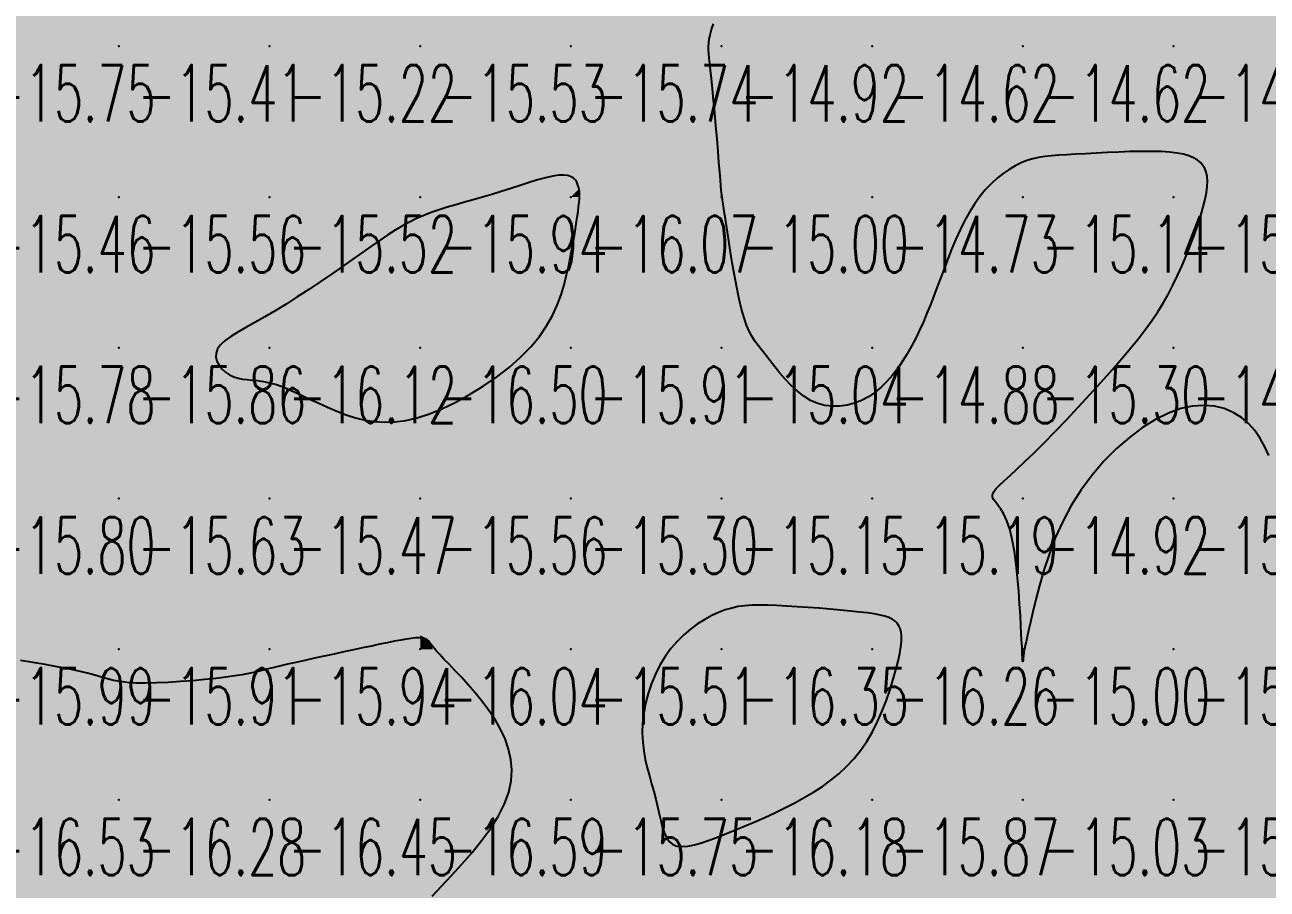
# Model space of a CAD drawing. Header units: millimetres. Extents: x 88261 to 90953, y 390274 to 392322.
# Drawn here: x 89854 to 89936.5, y 390381.3 to 390438.7 of the extents above; entities that cross this region are included whole.
import ezdxf
from ezdxf.enums import TextEntityAlignment as Align

# ---------------------------------------------------------------- set-up
doc = ezdxf.new("R2010")
doc.units = ezdxf.units.MM
doc.header["$LTSCALE"] = 25
for name, color, linetype in [('CN_03_00', 7, 'Continuous'), ('CN_04_00', 242, 'Continuous'), ('COTEAlt', 7, 'Continuous'), ('TN_COLORIAGE', 7, 'Continuous')]:
    doc.layers.add(name, color=color, linetype=linetype)
doc.styles.add('Simplex 1.0', font='Simplex.shx', dxfattribs={"width": 0.99, "height": 2.5})
doc.styles.get("Standard").update_dxf_attribs({"font": 'times.ttf'})

# ---------------------------------------------------------------- blocks, each defined once
blk = doc.blocks.new('COTE')
at = {"color": 0}
blk.add_point((0, 0), dxfattribs=at)
at = {"layer": 'COTEAlt'}
blk.add_attdef('ALT', text='', height=3.75, dxfattribs=at).set_placement((1.25, -1.25), align=Align.TOP_LEFT)

msp = doc.modelspace()

# ---------------------------------------------------------------- linework, layer by layer
at = {"layer": 'CN_03_00', "elevation": -16, "flags": 128}
for points in [[(89866.69, 390416.887), (89866.681, 390416.609), (89866.753, 390416.337), (89866.891, 390416.078), (89867.084, 390415.84), (89867.32, 390415.629), (89867.585, 390415.451), (89867.866, 390415.313), (89868.156, 390415.219), (89868.454, 390415.159), (89868.766, 390415.121), (89869.096, 390415.091), (89869.45, 390415.056), (89869.832, 390415.003), (89870.246, 390414.92), (89870.698, 390414.793), (89871.19, 390414.614), (89871.719, 390414.39), (89872.278, 390414.134), (89872.862, 390413.857), (89873.465, 390413.573), (89874.082, 390413.291), (89874.706, 390413.026), (89875.332, 390412.788), (89875.956, 390412.589), (89876.584, 390412.436), (89877.223, 390412.336), (89877.882, 390412.295), (89878.566, 390412.319), (89879.285, 390412.416), (89880.045, 390412.591), (89880.854, 390412.851), (89881.716, 390413.2), (89882.613, 390413.629), (89883.526, 390414.128), (89884.433, 390414.686), (89885.313, 390415.293), (89886.147, 390415.937), (89886.912, 390416.608), (89887.588, 390417.295), (89888.16, 390417.988), (89888.635, 390418.683), (89889.024, 390419.377), (89889.339, 390420.065), (89889.593, 390420.746), (89889.797, 390421.414), (89889.964, 390422.068), (89890.105, 390422.703), (89890.23, 390423.317), (89890.343, 390423.904), (89890.443, 390424.46), (89890.53, 390424.981), (89890.605, 390425.462), (89890.669, 390425.898), (89890.721, 390426.285), (89890.763, 390426.619), (89890.794, 390426.896), (89890.815, 390427.125), (89890.826, 390427.313), (89890.827, 390427.469), (89890.818, 390427.604), (89890.801, 390427.725), (89890.774, 390427.841), (89890.74, 390427.962), (89890.695, 390428.093), (89890.633, 390428.229), (89890.547, 390428.362), (89890.427, 390428.483), (89890.266, 390428.584), (89890.055, 390428.656), (89889.785, 390428.691), (89889.448, 390428.68), (89889.04, 390428.618), (89888.568, 390428.511), (89888.042, 390428.368), (89887.474, 390428.196), (89886.874, 390428.006), (89886.254, 390427.805), (89885.623, 390427.602), (89884.994, 390427.405), (89884.375, 390427.223), (89883.77, 390427.051), (89883.178, 390426.887), (89882.603, 390426.725), (89882.044, 390426.562), (89881.503, 390426.393), (89880.981, 390426.214), (89880.479, 390426.02), (89879.998, 390425.808), (89879.528, 390425.575), (89879.061, 390425.318), (89878.587, 390425.034), (89878.096, 390424.72), (89877.578, 390424.375), (89877.025, 390423.994), (89876.426, 390423.577), (89875.775, 390423.121), (89875.08, 390422.635), (89874.353, 390422.131), (89873.604, 390421.618), (89872.844, 390421.106), (89872.085, 390420.607), (89871.338, 390420.131), (89870.613, 390419.688), (89869.923, 390419.286), (89869.275, 390418.921), (89868.68, 390418.588), (89868.145, 390418.279), (89867.68, 390417.989), (89867.294, 390417.711), (89866.994, 390417.438), (89866.792, 390417.165), (89866.69, 390416.887)], [(89896.005, 390386.803), (89896.108, 390386.322), (89896.209, 390385.866), (89896.317, 390385.444), (89896.441, 390385.066), (89896.592, 390384.741), (89896.779, 390384.479), (89897.011, 390384.29), (89897.296, 390384.18), (89897.633, 390384.144), (89898.018, 390384.173), (89898.449, 390384.259), (89898.923, 390384.393), (89899.436, 390384.568), (89899.985, 390384.775), (89900.568, 390385.005), (89901.179, 390385.252), (89901.814, 390385.513), (89902.465, 390385.79), (89903.127, 390386.081), (89903.791, 390386.386), (89904.453, 390386.707), (89905.105, 390387.041), (89905.74, 390387.39), (89906.354, 390387.754), (89906.942, 390388.137), (89907.505, 390388.543), (89908.041, 390388.979), (89908.549, 390389.448), (89909.026, 390389.955), (89909.472, 390390.506), (89909.886, 390391.105), (89910.265, 390391.754), (89910.611, 390392.441), (89910.922, 390393.148), (89911.2, 390393.861), (89911.443, 390394.564), (89911.652, 390395.241), (89911.827, 390395.875), (89911.967, 390396.451), (89912.073, 390396.958), (89912.146, 390397.397), (89912.186, 390397.774), (89912.193, 390398.097), (89912.169, 390398.371), (89912.113, 390398.602), (89912.027, 390398.798), (89911.912, 390398.964), (89911.766, 390399.107), (89911.585, 390399.229), (89911.362, 390399.334), (89911.092, 390399.424), (89910.768, 390399.504), (89910.384, 390399.575), (89909.933, 390399.641), (89909.41, 390399.705), (89908.813, 390399.769), (89908.154, 390399.832), (89907.452, 390399.894), (89906.725, 390399.953), (89905.989, 390400.007), (89905.263, 390400.055), (89904.565, 390400.097), (89903.912, 390400.13), (89903.316, 390400.153), (89902.773, 390400.162), (89902.273, 390400.152), (89901.805, 390400.12), (89901.359, 390400.061), (89900.925, 390399.971), (89900.493, 390399.845), (89900.053, 390399.679), (89899.598, 390399.47), (89899.131, 390399.216), (89898.661, 390398.918), (89898.193, 390398.575), (89897.737, 390398.188), (89897.297, 390397.755), (89896.883, 390397.278), (89896.501, 390396.755), (89896.157, 390396.188), (89895.854, 390395.584), (89895.594, 390394.953), (89895.377, 390394.303), (89895.207, 390393.643), (89895.084, 390392.982), (89895.01, 390392.329), (89894.986, 390391.692), (89895.013, 390391.08), (89895.083, 390390.49), (89895.187, 390389.922), (89895.316, 390389.371), (89895.459, 390388.836), (89895.609, 390388.313), (89895.756, 390387.802), (89895.89, 390387.298), (89896.005, 390386.803)]]:
    msp.add_lwpolyline(points, close=True, dxfattribs=at)
msp.add_lwpolyline([(89881.031, 390380.854), (89881.649, 390381.509), (89882.315, 390382.219), (89883.001, 390382.97), (89883.684, 390383.754), (89884.336, 390384.557), (89884.932, 390385.369), (89885.445, 390386.178), (89885.851, 390386.974), (89886.129, 390387.747), (89886.283, 390388.496), (89886.324, 390389.223), (89886.264, 390389.929), (89886.113, 390390.614), (89885.88, 390391.281), (89885.578, 390391.93), (89885.217, 390392.563), (89884.808, 390393.18), (89884.365, 390393.775), (89883.903, 390394.344), (89883.437, 390394.88), (89882.98, 390395.379), (89882.549, 390395.833), (89882.157, 390396.237), (89881.819, 390396.586), (89881.547, 390396.876), (89881.334, 390397.112), (89881.171, 390397.301), (89881.049, 390397.45), (89880.959, 390397.567), (89880.891, 390397.658), (89880.837, 390397.73), (89880.786, 390397.791), (89880.73, 390397.846), (89880.662, 390397.895), (89880.576, 390397.936), (89880.465, 390397.968), (89880.325, 390397.987), (89880.147, 390397.992), (89879.926, 390397.982), (89879.656, 390397.954), (89879.332, 390397.908), (89878.956, 390397.843), (89878.531, 390397.763), (89878.062, 390397.669), (89877.552, 390397.562), (89877.005, 390397.446), (89876.424, 390397.321), (89875.813, 390397.189), (89875.176, 390397.053), (89874.524, 390396.914), (89873.869, 390396.774), (89873.22, 390396.634), (89872.589, 390396.497), (89871.987, 390396.364), (89871.426, 390396.236), (89870.915, 390396.117), (89870.463, 390396.006), (89870.052, 390395.903), (89869.664, 390395.807), (89869.278, 390395.716), (89868.874, 390395.63), (89868.431, 390395.546), (89867.931, 390395.464), (89867.352, 390395.383), (89866.682, 390395.301), (89865.938, 390395.222), (89865.147, 390395.148), (89864.333, 390395.084), (89863.522, 390395.033), (89862.739, 390394.999), (89862.009, 390394.984), (89861.358, 390394.993), (89860.803, 390395.028), (89860.324, 390395.087), (89859.896, 390395.167), (89859.493, 390395.265), (89859.086, 390395.378), (89858.65, 390395.504), (89858.158, 390395.639), (89857.584, 390395.781), (89856.909, 390395.927), (89856.155, 390396.074), (89855.352, 390396.219), (89854.529, 390396.36), (89853.717, 390396.493)], dxfattribs=at)
at = {"layer": 'CN_04_00', "elevation": -15, "flags": 128}
msp.add_lwpolyline([(89936.59, 390410.09), (89936.32, 390410.662), (89936.01, 390411.217), (89935.652, 390411.741), (89935.236, 390412.214), (89934.757, 390412.621), (89934.215, 390412.953), (89933.617, 390413.201), (89932.965, 390413.358), (89932.264, 390413.415), (89931.518, 390413.364), (89930.733, 390413.197), (89929.911, 390412.906), (89929.06, 390412.486), (89928.191, 390411.945), (89927.321, 390411.294), (89926.464, 390410.544), (89925.635, 390409.707), (89924.85, 390408.794), (89924.121, 390407.815), (89923.466, 390406.782), (89922.895, 390405.708), (89922.405, 390404.616), (89921.988, 390403.529), (89921.637, 390402.472), (89921.346, 390401.469), (89921.107, 390400.544), (89920.913, 390399.721), (89920.758, 390399.025), (89920.634, 390398.472), (89920.537, 390398.048), (89920.464, 390397.734), (89920.41, 390397.508), (89920.373, 390397.349), (89920.347, 390397.236), (89920.33, 390397.148), (89920.318, 390397.065), (89920.307, 390396.971), (89920.298, 390396.866), (89920.288, 390396.759), (89920.28, 390396.656), (89920.272, 390396.563), (89920.264, 390396.488), (89920.257, 390396.436), (89920.25, 390396.415), (89920.243, 390396.43), (89920.236, 390396.474), (89920.23, 390396.543), (89920.224, 390396.628), (89920.218, 390396.723), (89920.214, 390396.821), (89920.21, 390396.916), (89920.207, 390397), (89920.205, 390397.071), (89920.203, 390397.145), (89920.2, 390397.243), (89920.194, 390397.385), (89920.184, 390397.591), (89920.17, 390397.883), (89920.149, 390398.28), (89920.121, 390398.803), (89920.085, 390399.463), (89920.037, 390400.235), (89919.976, 390401.081), (89919.899, 390401.967), (89919.804, 390402.858), (89919.689, 390403.716), (89919.55, 390404.507), (89919.386, 390405.196), (89919.197, 390405.755), (89918.993, 390406.196), (89918.789, 390406.538), (89918.598, 390406.803), (89918.433, 390407.009), (89918.309, 390407.178), (89918.238, 390407.33), (89918.235, 390407.484), (89918.311, 390407.66), (89918.466, 390407.867), (89918.7, 390408.114), (89919.011, 390408.411), (89919.398, 390408.765), (89919.858, 390409.186), (89920.392, 390409.682), (89920.997, 390410.262), (89921.67, 390410.93), (89922.395, 390411.671), (89923.154, 390412.465), (89923.929, 390413.292), (89924.702, 390414.132), (89925.455, 390414.965), (89926.17, 390415.772), (89926.829, 390416.532), (89927.418, 390417.231), (89927.942, 390417.878), (89928.41, 390418.484), (89928.83, 390419.065), (89929.211, 390419.632), (89929.561, 390420.199), (89929.89, 390420.779), (89930.207, 390421.387), (89930.517, 390422.03), (89930.819, 390422.7), (89931.109, 390423.384), (89931.382, 390424.071), (89931.634, 390424.747), (89931.861, 390425.399), (89932.059, 390426.016), (89932.223, 390426.583), (89932.351, 390427.092), (89932.441, 390427.544), (89932.494, 390427.944), (89932.509, 390428.298), (89932.488, 390428.609), (89932.43, 390428.883), (89932.336, 390429.125), (89932.205, 390429.34), (89932.038, 390429.532), (89931.829, 390429.701), (89931.575, 390429.848), (89931.269, 390429.973), (89930.907, 390430.076), (89930.483, 390430.157), (89929.993, 390430.215), (89929.432, 390430.252), (89928.798, 390430.268), (89928.106, 390430.266), (89927.374, 390430.249), (89926.62, 390430.222), (89925.863, 390430.186), (89925.121, 390430.147), (89924.412, 390430.107), (89923.755, 390430.071), (89923.163, 390430.04), (89922.632, 390430.009), (89922.15, 390429.973), (89921.708, 390429.926), (89921.295, 390429.861), (89920.902, 390429.773), (89920.518, 390429.656), (89920.134, 390429.503), (89919.741, 390429.31), (89919.341, 390429.075), (89918.939, 390428.798), (89918.538, 390428.479), (89918.143, 390428.117), (89917.757, 390427.712), (89917.385, 390427.264), (89917.031, 390426.773), (89916.698, 390426.239), (89916.384, 390425.669), (89916.088, 390425.07), (89915.808, 390424.449), (89915.541, 390423.815), (89915.287, 390423.174), (89915.042, 390422.534), (89914.805, 390421.902), (89914.573, 390421.285), (89914.344, 390420.683), (89914.115, 390420.096), (89913.884, 390419.522), (89913.646, 390418.961), (89913.399, 390418.413), (89913.141, 390417.877), (89912.869, 390417.352), (89912.579, 390416.839), (89912.271, 390416.341), (89911.944, 390415.865), (89911.598, 390415.414), (89911.231, 390414.995), (89910.843, 390414.613), (89910.434, 390414.273), (89910.002, 390413.98), (89909.548, 390413.738), (89909.076, 390413.552), (89908.592, 390413.424), (89908.1, 390413.356), (89907.606, 390413.352), (89907.115, 390413.413), (89906.632, 390413.544), (89906.163, 390413.746), (89905.713, 390414.019), (89905.282, 390414.351), (89904.872, 390414.728), (89904.484, 390415.134), (89904.12, 390415.554), (89903.78, 390415.973), (89903.466, 390416.375), (89903.178, 390416.747), (89902.918, 390417.078), (89902.681, 390417.384), (89902.466, 390417.683), (89902.268, 390417.997), (89902.085, 390418.344), (89901.911, 390418.746), (89901.745, 390419.223), (89901.583, 390419.794), (89901.421, 390420.471), (89901.262, 390421.232), (89901.109, 390422.044), (89900.963, 390422.878), (89900.827, 390423.702), (89900.704, 390424.484), (89900.595, 390425.194), (89900.504, 390425.8), (89900.432, 390426.279), (89900.378, 390426.64), (89900.339, 390426.9), (89900.312, 390427.076), (89900.294, 390427.186), (89900.284, 390427.245), (89900.279, 390427.271), (89900.276, 390427.282), (89900.273, 390427.294), (89900.269, 390427.324), (89900.261, 390427.391), (89900.249, 390427.511), (89900.231, 390427.702), (89900.207, 390427.982), (89900.174, 390428.368), (89900.131, 390428.877), (89900.078, 390429.519), (89900.016, 390430.268), (89899.947, 390431.09), (89899.875, 390431.951), (89899.8, 390432.817), (89899.725, 390433.653), (89899.652, 390434.427), (89899.585, 390435.103), (89899.524, 390435.658), (89899.471, 390436.104), (89899.429, 390436.462), (89899.4, 390436.755), (89899.384, 390437.005), (89899.383, 390437.234), (89899.4, 390437.463), (89899.436, 390437.715), (89899.495, 390438.008), (89899.586, 390438.346), (89899.723, 390438.727)], dxfattribs=at)
at = {"layer": 'TN_COLORIAGE', "color": 241}
for points in [[(89850.249, 390437.239, -15.683), (89860.249, 390437.239, -15.683), (89860.249, 390447.239, -15.683)], [(89850.249, 390443.598, -15.683), (89853.394, 390447.239, -15.683), (89850.249, 390437.239, -15.683), (89860.249, 390447.239, -15.683)], [(89860.249, 390447.239, -15.971), (89860.249, 390437.239, -15.971), (89870.249, 390447.239, -15.971)], [(89860.249, 390437.239, -15.971), (89870.249, 390437.239, -15.971), (89870.249, 390447.239, -15.971)], [(89870.249, 390447.239, -15.731), (89870.249, 390437.239, -15.731), (89880.249, 390447.239, -15.731)], [(89870.249, 390437.239, -15.731), (89880.249, 390437.239, -15.731), (89880.249, 390447.239, -15.731)], [(89880.249, 390437.239, -15.651), (89890.249, 390437.239, -15.651), (89890.249, 390447.239, -15.651)], [(89880.249, 390447.239, -15.651), (89880.249, 390437.239, -15.651), (89890.249, 390447.239, -15.651)], [(89890.249, 390447.239, -15.151), (89890.249, 390437.239, -15.151), (89900.249, 390447.239, -15.151)], [(89890.249, 390437.239, -15), (89899.214, 390437.239, -15), (89900.249, 390447.239, -15), (89900.249, 390440.832, -15)], [(89850.249, 390437.239, -15.413), (89850.249, 390427.239, -15.413), (89860.249, 390437.239, -15.413)], [(89850.249, 390427.239, -15.413), (89860.249, 390427.239, -15.413), (89860.249, 390437.239, -15.413)], [(89860.249, 390427.239, -15.222), (89870.249, 390427.239, -15.222), (89870.249, 390437.239, -15.222)], [(89860.249, 390437.239, -15.222), (89860.249, 390427.239, -15.222), (89870.249, 390437.239, -15.222)], [(89870.249, 390437.239, -15.53), (89870.249, 390427.239, -15.53), (89880.249, 390437.239, -15.53)], [(89870.249, 390427.239, -15.53), (89880.249, 390427.239, -15.53), (89880.249, 390437.239, -15.53)], [(89880.249, 390437.239, -15.736), (89880.249, 390427.239, -15.736), (89890.249, 390437.239, -15.736)], [(89884.867, 390427.239, -15.736), (89890.249, 390429.256, -15.736), (89880.249, 390427.239, -15.736), (89890.249, 390437.239, -15.736)], [(89890.249, 390429.256, -15), (89890.828, 390427.819, -15), (89890.249, 390437.239, -15), (89899.511, 390436.502, -15)], [(89899.511, 390436.502, -15.736), (89899.214, 390437.239, -15.736), (89890.249, 390437.239, -15.736)], [(89890.875, 390427.239, -15), (89890.828, 390427.819, -15), (89900.249, 390427.239, -15), (89899.511, 390436.502, -15)], [(89899.511, 390436.502, -15.001), (89900.249, 390427.373, -15.001), (89900.249, 390427.239, -15.001)], [(89930.249, 390427.239, -15), (89930.249, 390430.484, -15), (89920.249, 390427.239, -15), (89923.008, 390429.999, -15)], [(89932.589, 390429.58, -15.179), (89930.249, 390430.484, -15.179), (89930.249, 390427.239, -15.179)], [(89920.249, 390429.945, -15.142), (89916.799, 390427.239, -15.142), (89920.249, 390427.239, -15.142)], [(89920.249, 390429.945, -15.142), (89923.008, 390429.999, -15.142), (89920.249, 390427.239, -15.142)], [(89932.589, 390429.58, -15.179), (89932.626, 390427.239, -15.179), (89930.249, 390427.239, -15.179)], [(89850.249, 390417.239, -15.562), (89860.249, 390417.239, -15.562), (89860.249, 390427.239, -15.562)], [(89850.249, 390427.239, -15.562), (89850.249, 390417.239, -15.562), (89860.249, 390427.239, -15.562)], [(89860.249, 390427.239, -15.515), (89860.249, 390417.239, -15.515), (89870.249, 390427.239, -15.515)], [(89865.67, 390417.239, -15.515), (89870.249, 390419.221, -15.515), (89860.249, 390417.239, -15.515), (89870.249, 390427.239, -15.515)], [(89877.014, 390424.005, -15.515), (89870.249, 390419.221, -15.515), (89880.249, 390427.239, -15.515), (89870.249, 390427.239, -15.515)], [(89877.014, 390424.005, -15.943), (89880.249, 390426.219, -15.943), (89880.249, 390427.239, -15.943)], [(89884.867, 390427.239, -15.943), (89880.249, 390426.219, -15.943), (89880.249, 390427.239, -15.943)], [(89890.249, 390422.935, -15.001), (89890.875, 390427.239, -15.001), (89890.249, 390417.239, -15.001), (89900.249, 390427.239, -15.001)], [(89890.249, 390417.239, -15.001), (89900.249, 390417.239, -15.001), (89900.249, 390427.239, -15.001)], [(89900.279, 390427.27, -15.001), (89900.249, 390427.373, -15.001), (89900.249, 390427.239, -15.001)], [(89900.279, 390427.27, -15.001), (89900.291, 390427.239, -15.001), (89900.249, 390427.239, -15.001)], [(89900.249, 390417.239, -15), (89901.581, 390418.571, -15), (89900.249, 390427.239, -15), (89900.291, 390427.239, -15)], [(89920.249, 390417.239, -15), (89913.055, 390417.239, -15), (89920.249, 390427.239, -15), (89914.743, 390421.734, -15)], [(89916.799, 390427.239, -15.142), (89914.743, 390421.734, -15.142), (89920.249, 390427.239, -15.142)], [(89920.249, 390417.239, -15), (89927.619, 390417.239, -15), (89930.249, 390427.239, -15), (89930.249, 390420.96, -15)], [(89920.249, 390427.239, -15.179), (89920.249, 390417.239, -15.179), (89930.249, 390427.239, -15.179)], [(89932.626, 390427.239, -15.179), (89930.249, 390420.96, -15.179), (89930.249, 390427.239, -15.179)], [(89890.249, 390422.935, -15.912), (89888.758, 390417.239, -15.912), (89890.249, 390417.239, -15.912)], [(89901.581, 390418.571, -15.041), (89902.881, 390417.239, -15.041), (89900.249, 390417.239, -15.041)], [(89850.249, 390407.239, -15.858), (89860.249, 390407.239, -15.858), (89860.249, 390417.239, -15.858)], [(89850.249, 390417.239, -15.858), (89850.249, 390407.239, -15.858), (89860.249, 390417.239, -15.858)], [(89865.67, 390417.239, -15.627), (89867.82, 390414.811, -15.627), (89860.249, 390417.239, -15.627), (89860.249, 390407.239, -15.627)], [(89880.249, 390407.239, -15.912), (89890.249, 390407.239, -15.912), (89890.249, 390417.239, -15.912)], [(89888.758, 390417.239, -15.564), (89880.249, 390411.876, -15.564), (89890.249, 390417.239, -15.564), (89880.249, 390407.239, -15.564)], [(89890.249, 390407.239, -15.041), (89900.249, 390407.239, -15.041), (89900.249, 390417.239, -15.041)], [(89890.249, 390417.239, -15.041), (89890.249, 390407.239, -15.041), (89900.249, 390417.239, -15.041)], [(89900.249, 390407.239, -15), (89905.963, 390412.953, -15), (89900.249, 390417.239, -15), (89902.881, 390417.239, -15)], [(89920.249, 390417.239, -15), (89913.055, 390417.239, -15), (89910.249, 390407.239, -15), (89910.249, 390413.421, -15)], [(89920.249, 390417.239, -15), (89920.249, 390409.273, -15), (89910.249, 390407.239, -15), (89917.37, 390407.239, -15)], [(89927.619, 390417.239, -15.297), (89920.249, 390409.273, -15.297), (89920.249, 390417.239, -15.297)], [(89867.82, 390414.811, -15.47), (89870.249, 390415.396, -15.47), (89860.249, 390407.239, -15.47), (89870.249, 390407.239, -15.47)], [(89870.249, 390415.396, -15.47), (89875.373, 390412.364, -15.47), (89870.249, 390407.239, -15.47)], [(89930.249, 390414.316, -15.256), (89922.53, 390407.239, -15.256), (89930.249, 390407.239, -15.256)], [(89935.941, 390412.932, -15.256), (89930.249, 390414.316, -15.256), (89930.249, 390407.239, -15.256)], [(89910.249, 390407.239, -15), (89910.249, 390413.421, -15), (89900.249, 390407.239, -15), (89905.963, 390412.953, -15)], [(89935.941, 390412.932, -15.256), (89937.406, 390407.239, -15.256), (89930.249, 390407.239, -15.256)], [(89880.249, 390411.876, -15.47), (89875.373, 390412.364, -15.47), (89880.249, 390407.239, -15.47), (89870.249, 390407.239, -15.47)], [(89850.249, 390407.239, -15.627), (89850.249, 390397.239, -15.627), (89860.249, 390407.239, -15.627)], [(89850.249, 390397.239, -15.627), (89860.249, 390397.239, -15.627), (89860.249, 390407.239, -15.627)], [(89860.249, 390397.239, -15.47), (89870.249, 390397.239, -15.47), (89870.249, 390407.239, -15.47)], [(89860.249, 390407.239, -15.47), (89860.249, 390397.239, -15.47), (89870.249, 390407.239, -15.47)], [(89876.094, 390397.239, -15.564), (89880.249, 390398.163, -15.564), (89870.249, 390397.239, -15.564), (89880.249, 390407.239, -15.564)], [(89870.249, 390407.239, -15.564), (89870.249, 390397.239, -15.564), (89880.249, 390407.239, -15.564)], [(89880.249, 390398.163, -15.301), (89880.845, 390397.836, -15.301), (89880.249, 390407.239, -15.301), (89890.249, 390407.239, -15.301)], [(89881.084, 390397.239, -15.301), (89880.845, 390397.836, -15.301), (89890.249, 390397.239, -15.301), (89890.249, 390407.239, -15.301)], [(89896.082, 390397.239, -15.154), (89900.249, 390400.151, -15.154), (89890.249, 390397.239, -15.154), (89900.249, 390407.239, -15.154)], [(89890.249, 390407.239, -15.154), (89890.249, 390397.239, -15.154), (89900.249, 390407.239, -15.154)], [(89903.243, 390400.234, -15.154), (89900.249, 390400.151, -15.154), (89910.249, 390407.239, -15.154), (89900.249, 390407.239, -15.154)], [(89910.249, 390399.695, -15.187), (89903.243, 390400.234, -15.187), (89910.249, 390407.239, -15.187)], [(89910.249, 390399.695, -15), (89912.222, 390399.213, -15), (89910.249, 390407.239, -15), (89919.683, 390406.674, -15)], [(89919.683, 390406.674, -15.187), (89917.37, 390407.239, -15.187), (89910.249, 390407.239, -15.187)], [(89930.249, 390397.239, -15), (89920.308, 390397.239, -15), (89930.249, 390407.239, -15), (89920.427, 390397.418, -15)], [(89922.53, 390407.239, -15.256), (89920.427, 390397.418, -15.256), (89930.249, 390407.239, -15.256)], [(89930.249, 390397.239, -15), (89939.092, 390406.082, -15), (89930.249, 390407.239, -15), (89937.406, 390407.239, -15)], [(89912.333, 390397.239, -15), (89920.212, 390397.239, -15), (89912.222, 390399.213, -15), (89919.683, 390406.674, -15)], [(89939.092, 390406.082, -15.778), (89939.611, 390397.239, -15.778), (89930.249, 390397.239, -15.778)], [(89850.249, 390397.016, -15.907), (89858.751, 390395.742, -15.907), (89850.249, 390397.239, -15.907), (89860.249, 390397.239, -15.907)], [(89860.249, 390394.706, -15.907), (89858.751, 390395.742, -15.907), (89860.249, 390397.239, -15.907)], [(89868.403, 390395.394, -15.907), (89860.249, 390394.706, -15.907), (89870.249, 390397.239, -15.907), (89860.249, 390397.239, -15.907)], [(89868.403, 390395.394, -15.938), (89870.249, 390396.017, -15.938), (89870.249, 390397.239, -15.938)], [(89876.094, 390397.239, -15.938), (89870.249, 390396.017, -15.938), (89870.249, 390397.239, -15.938)], [(89881.084, 390397.239, -15.514), (89885.734, 390392.725, -15.514), (89890.249, 390397.239, -15.514)], [(89887.281, 390387.239, -15.514), (89885.734, 390392.725, -15.514), (89890.249, 390387.239, -15.514), (89890.249, 390397.239, -15.514)], [(89894.428, 390391.419, -15.514), (89896.082, 390397.239, -15.514), (89890.249, 390387.239, -15.514), (89890.249, 390397.239, -15.514)], [(89910.249, 390390.538, -15), (89912.333, 390397.239, -15), (89910.249, 390387.239, -15), (89920.212, 390397.239, -15)], [(89920.212, 390397.239, -15.87), (89920.196, 390397.186, -15.87), (89910.249, 390387.239, -15.87)], [(89930.249, 390397.239, -15), (89920.308, 390397.239, -15), (89920.249, 390387.239, -15), (89920.249, 390396.017, -15)], [(89920.249, 390387.239, -15.778), (89930.249, 390387.239, -15.778), (89930.249, 390397.239, -15.778)], [(89930.249, 390397.239, -15), (89939.611, 390397.239, -15), (89930.249, 390387.239, -15), (89937.602, 390394.593, -15)], [(89910.249, 390387.239, -15), (89920.196, 390397.186, -15), (89920.249, 390387.239, -15), (89920.249, 390396.017, -15)], [(89930.249, 390387.239, -15), (89937.602, 390394.593, -15), (89940.249, 390387.239, -15), (89940.249, 390389.28, -15)], [(89896.121, 390387.239, -15.751), (89894.428, 390391.419, -15.751), (89890.249, 390387.239, -15.751)], [(89905.986, 390387.239, -15.87), (89910.249, 390390.538, -15.87), (89910.249, 390387.239, -15.87)], [(89880.249, 390377.239, -15.751), (89890.249, 390377.239, -15.751), (89890.249, 390387.239, -15.751)], [(89880.249, 390380.161, -15.751), (89887.281, 390387.239, -15.751), (89880.249, 390377.239, -15.751), (89890.249, 390387.239, -15.751)], [(89896.121, 390387.239, -15.717), (89896.424, 390383.414, -15.717), (89890.249, 390387.239, -15.717), (89890.249, 390377.239, -15.717)], [(89905.986, 390387.239, -15.444), (89900.249, 390384.844, -15.444), (89910.249, 390387.239, -15.444), (89900.249, 390377.239, -15.444)], [(89900.249, 390377.239, -15.87), (89910.249, 390377.239, -15.87), (89910.249, 390387.239, -15.87)], [(89910.249, 390377.239, -15.033), (89920.249, 390377.239, -15.033), (89920.249, 390387.239, -15.033)], [(89910.249, 390387.239, -15.033), (89910.249, 390377.239, -15.033), (89920.249, 390387.239, -15.033)], [(89920.249, 390387.239, -15.147), (89920.249, 390377.239, -15.147), (89930.249, 390387.239, -15.147)], [(89920.249, 390377.239, -15.147), (89930.249, 390377.239, -15.147), (89930.249, 390387.239, -15.147)], [(89930.249, 390387.239, -15.014), (89930.249, 390377.239, -15.014), (89940.249, 390387.239, -15.014)], [(89930.249, 390377.239, -15.014), (89940.249, 390377.239, -15.014), (89940.249, 390387.239, -15.014)], [(89896.424, 390383.414, -15.444), (89900.249, 390384.844, -15.444), (89890.249, 390377.239, -15.444), (89900.249, 390377.239, -15.444)]]:
    msp.add_solid(points, dxfattribs=at)
at = {"layer": 'TN_COLORIAGE', "color": 231}
for points in [[(89908.863, 390447.239, -14.915), (89900.249, 390440.832, -14.915), (89910.249, 390447.239, -14.915), (89900.249, 390437.239, -14.915)], [(89900.249, 390437.239, -14.976), (89910.249, 390437.239, -14.976), (89910.249, 390447.239, -14.976)], [(89910.249, 390447.239, -14.556), (89910.249, 390437.239, -14.556), (89920.249, 390447.239, -14.556)], [(89910.249, 390437.239, -14.556), (89920.249, 390437.239, -14.556), (89920.249, 390447.239, -14.556)], [(89920.249, 390447.239, -14.334), (89920.249, 390437.239, -14.334), (89930.249, 390447.239, -14.334)], [(89920.249, 390437.239, -14.334), (89930.249, 390437.239, -14.334), (89930.249, 390447.239, -14.334)], [(89930.249, 390447.239, -14.367), (89930.249, 390437.239, -14.367), (89940.249, 390447.239, -14.367)], [(89930.249, 390437.239, -14.367), (89940.249, 390437.239, -14.367), (89940.249, 390447.239, -14.367)], [(89900.249, 390440.832, -14.915), (89899.214, 390437.239, -14.915), (89900.249, 390437.239, -14.915)], [(89899.214, 390437.239, -14.915), (89899.511, 390436.502, -14.915), (89900.249, 390437.239, -14.915)], [(89900.249, 390427.373, -14.915), (89899.511, 390436.502, -14.915), (89900.249, 390437.239, -14.915)], [(89900.249, 390427.373, -14.624), (89900.279, 390427.27, -14.624), (89900.249, 390437.239, -14.624), (89910.249, 390437.239, -14.624)], [(89900.291, 390427.239, -14.624), (89900.279, 390427.27, -14.624), (89910.249, 390427.239, -14.624), (89910.249, 390437.239, -14.624)], [(89916.799, 390427.239, -14.618), (89920.249, 390429.945, -14.618), (89910.249, 390427.239, -14.618), (89920.249, 390437.239, -14.618)], [(89910.249, 390437.239, -14.618), (89910.249, 390427.239, -14.618), (89920.249, 390437.239, -14.618)], [(89923.008, 390429.999, -14.618), (89920.249, 390429.945, -14.618), (89930.249, 390437.239, -14.618), (89920.249, 390437.239, -14.618)], [(89923.008, 390429.999, -14.628), (89930.249, 390430.484, -14.628), (89930.249, 390437.239, -14.628)], [(89930.249, 390430.484, -14.415), (89932.589, 390429.58, -14.415), (89930.249, 390437.239, -14.415), (89940.249, 390437.239, -14.415)], [(89932.626, 390427.239, -14.415), (89932.589, 390429.58, -14.415), (89940.249, 390427.239, -14.415), (89940.249, 390437.239, -14.415)], [(89900.291, 390427.239, -14.731), (89901.581, 390418.571, -14.731), (89910.249, 390427.239, -14.731)], [(89902.881, 390417.239, -14.731), (89901.581, 390418.571, -14.731), (89910.249, 390417.239, -14.731), (89910.249, 390427.239, -14.731)], [(89914.743, 390421.734, -14.731), (89916.799, 390427.239, -14.731), (89910.249, 390417.239, -14.731), (89910.249, 390427.239, -14.731)], [(89930.249, 390420.96, -14.427), (89932.626, 390427.239, -14.427), (89930.249, 390417.239, -14.427), (89940.249, 390427.239, -14.427)], [(89930.249, 390417.239, -14.427), (89940.249, 390417.239, -14.427), (89940.249, 390427.239, -14.427)], [(89914.743, 390421.734, -14.884), (89913.055, 390417.239, -14.884), (89910.249, 390417.239, -14.884)], [(89930.249, 390420.96, -14.894), (89927.619, 390417.239, -14.894), (89930.249, 390417.239, -14.894)], [(89902.881, 390417.239, -14.884), (89905.963, 390412.953, -14.884), (89910.249, 390417.239, -14.884)], [(89905.963, 390412.953, -14.884), (89910.249, 390413.421, -14.884), (89910.249, 390417.239, -14.884)], [(89910.249, 390413.421, -14.884), (89913.055, 390417.239, -14.884), (89910.249, 390417.239, -14.884)], [(89922.53, 390407.239, -14.894), (89930.249, 390414.316, -14.894), (89920.249, 390407.239, -14.894), (89930.249, 390417.239, -14.894)], [(89920.249, 390409.273, -14.894), (89927.619, 390417.239, -14.894), (89920.249, 390407.239, -14.894), (89930.249, 390417.239, -14.894)], [(89930.249, 390414.316, -14.806), (89935.941, 390412.932, -14.806), (89930.249, 390417.239, -14.806), (89940.249, 390417.239, -14.806)], [(89937.406, 390407.239, -14.806), (89935.941, 390412.932, -14.806), (89940.249, 390407.239, -14.806), (89940.249, 390417.239, -14.806)], [(89917.37, 390407.239, -14.924), (89920.249, 390409.273, -14.924), (89920.249, 390407.239, -14.924)], [(89917.37, 390407.239, -14.924), (89919.683, 390406.674, -14.924), (89920.249, 390407.239, -14.924)], [(89920.212, 390397.239, -14.924), (89919.683, 390406.674, -14.924), (89920.249, 390397.239, -14.924), (89920.249, 390407.239, -14.924)], [(89920.427, 390397.418, -14.924), (89922.53, 390407.239, -14.924), (89920.249, 390397.239, -14.924), (89920.249, 390407.239, -14.924)], [(89920.196, 390397.186, -14.995), (89920.212, 390397.239, -14.995), (89920.249, 390397.239, -14.995)], [(89920.249, 390396.017, -14.995), (89920.196, 390397.186, -14.995), (89920.249, 390397.239, -14.995)], [(89920.427, 390397.418, -14.995), (89920.308, 390397.239, -14.995), (89920.249, 390397.239, -14.995)], [(89920.249, 390396.017, -14.995), (89920.308, 390397.239, -14.995), (89920.249, 390397.239, -14.995)]]:
    msp.add_solid(points, dxfattribs=at)
at = {"layer": 'TN_COLORIAGE', "color": 183}
for points in [[(89890.249, 390429.256, -16.067), (89884.867, 390427.239, -16.067), (89890.249, 390427.239, -16.067)], [(89890.828, 390427.819, -16.067), (89890.249, 390429.256, -16.067), (89890.249, 390427.239, -16.067)], [(89890.828, 390427.819, -16.067), (89890.875, 390427.239, -16.067), (89890.249, 390427.239, -16.067)], [(89880.249, 390417.239, -16), (89880.249, 390426.219, -16), (89890.249, 390427.239, -16), (89884.867, 390427.239, -16)], [(89880.249, 390417.239, -16), (89888.758, 390417.239, -16), (89890.249, 390427.239, -16), (89890.249, 390422.935, -16)], [(89890.875, 390427.239, -16.067), (89890.249, 390422.935, -16.067), (89890.249, 390427.239, -16.067)], [(89880.249, 390417.239, -16), (89880.249, 390426.219, -16), (89870.249, 390417.239, -16), (89877.014, 390424.005, -16)], [(89870.249, 390419.221, -16.12), (89877.014, 390424.005, -16.12), (89870.249, 390417.239, -16.12)], [(89870.249, 390419.221, -16.12), (89865.67, 390417.239, -16.12), (89870.249, 390417.239, -16.12)], [(89867.82, 390414.811, -16.12), (89865.67, 390417.239, -16.12), (89870.249, 390417.239, -16.12)], [(89870.249, 390415.396, -16.12), (89867.82, 390414.811, -16.12), (89870.249, 390417.239, -16.12)], [(89880.249, 390417.239, -16), (89875.373, 390412.364, -16), (89870.249, 390417.239, -16), (89870.249, 390415.396, -16)], [(89875.373, 390412.364, -16.504), (89880.249, 390411.876, -16.504), (89880.249, 390417.239, -16.504)], [(89880.249, 390411.876, -16.504), (89888.758, 390417.239, -16.504), (89880.249, 390417.239, -16.504)], [(89900.249, 390400.151, -16.347), (89896.082, 390397.239, -16.347), (89900.249, 390397.239, -16.347)], [(89900.249, 390397.239, -16), (89903.243, 390400.234, -16), (89910.249, 390397.239, -16), (89910.249, 390399.695, -16)], [(89900.249, 390400.151, -16.347), (89903.243, 390400.234, -16.347), (89900.249, 390397.239, -16.347)], [(89912.222, 390399.213, -16.265), (89910.249, 390399.695, -16.265), (89910.249, 390397.239, -16.265)], [(89912.222, 390399.213, -16.265), (89912.333, 390397.239, -16.265), (89910.249, 390397.239, -16.265)], [(89880.249, 390398.163, -16.044), (89876.094, 390397.239, -16.044), (89880.249, 390397.239, -16.044)], [(89880.845, 390397.836, -16.044), (89880.249, 390398.163, -16.044), (89880.249, 390397.239, -16.044)], [(89870.249, 390387.239, -16), (89870.249, 390396.017, -16), (89880.249, 390397.239, -16), (89876.094, 390397.239, -16)], [(89870.249, 390387.239, -16.044), (89880.249, 390387.239, -16.044), (89880.249, 390397.239, -16.044)], [(89880.845, 390397.836, -16.044), (89881.084, 390397.239, -16.044), (89880.249, 390397.239, -16.044)], [(89880.249, 390387.239, -16), (89885.734, 390392.725, -16), (89880.249, 390397.239, -16), (89881.084, 390397.239, -16)], [(89896.082, 390397.239, -16.347), (89894.428, 390391.419, -16.347), (89900.249, 390397.239, -16.347)], [(89900.249, 390397.239, -16), (89894.428, 390391.419, -16), (89900.249, 390387.239, -16), (89896.121, 390387.239, -16)], [(89910.249, 390397.239, -16), (89910.249, 390390.538, -16), (89900.249, 390387.239, -16), (89905.986, 390387.239, -16)], [(89900.249, 390397.239, -16.265), (89900.249, 390387.239, -16.265), (89910.249, 390397.239, -16.265)], [(89912.333, 390397.239, -16.265), (89910.249, 390390.538, -16.265), (89910.249, 390397.239, -16.265)], [(89858.751, 390395.742, -16.531), (89850.249, 390397.016, -16.531), (89850.249, 390387.239, -16.531)], [(89850.249, 390387.239, -16), (89858.751, 390395.742, -16), (89860.249, 390387.239, -16), (89860.249, 390394.706, -16)], [(89870.249, 390387.239, -16), (89870.249, 390396.017, -16), (89860.249, 390387.239, -16), (89868.403, 390395.394, -16)], [(89860.249, 390394.706, -16.276), (89868.403, 390395.394, -16.276), (89860.249, 390387.239, -16.276)], [(89885.734, 390392.725, -16.591), (89887.281, 390387.239, -16.591), (89880.249, 390387.239, -16.591)], [(89850.249, 390387.239, -16.276), (89850.249, 390377.239, -16.276), (89860.249, 390387.239, -16.276)], [(89850.249, 390377.239, -16.276), (89860.249, 390377.239, -16.276), (89860.249, 390387.239, -16.276)], [(89860.249, 390387.239, -16.448), (89860.249, 390377.239, -16.448), (89870.249, 390387.239, -16.448)], [(89860.249, 390377.239, -16.448), (89870.249, 390377.239, -16.448), (89870.249, 390387.239, -16.448)], [(89870.249, 390387.239, -16.591), (89870.249, 390377.239, -16.591), (89880.249, 390387.239, -16.591)], [(89870.249, 390377.239, -16), (89877.912, 390377.239, -16), (89880.249, 390387.239, -16), (89880.249, 390380.161, -16)], [(89887.281, 390387.239, -16.591), (89880.249, 390380.161, -16.591), (89880.249, 390387.239, -16.591)], [(89896.424, 390383.414, -16.175), (89896.121, 390387.239, -16.175), (89900.249, 390387.239, -16.175)], [(89900.249, 390384.844, -16.175), (89896.424, 390383.414, -16.175), (89900.249, 390387.239, -16.175)], [(89900.249, 390384.844, -16.175), (89905.986, 390387.239, -16.175), (89900.249, 390387.239, -16.175)]]:
    msp.add_solid(points, dxfattribs=at)

# ---------------------------------------------------------------- block references
at = {"layer": 'COTEAlt'}
ref = msp.add_blockref('COTE', (89850.249, 390437.239), dxfattribs=at)
ref.add_attrib('ALT', '-15.75', dxfattribs={"height": 3.75, "style": 'Simplex 1.0', "width": 0.6}).set_placement((89851.499, 390435.989), align=Align.TOP_LEFT)
ref = msp.add_blockref('COTE', (89860.249, 390437.239), dxfattribs=at)
ref.add_attrib('ALT', '-15.41', dxfattribs={"height": 3.75, "style": 'Simplex 1.0', "width": 0.6}).set_placement((89861.499, 390435.989), align=Align.TOP_LEFT)
ref = msp.add_blockref('COTE', (89870.249, 390437.239), dxfattribs=at)
ref.add_attrib('ALT', '-15.22', dxfattribs={"height": 3.75, "style": 'Simplex 1.0', "width": 0.6}).set_placement((89871.499, 390435.989), align=Align.TOP_LEFT)
ref = msp.add_blockref('COTE', (89880.249, 390437.239), dxfattribs=at)
ref.add_attrib('ALT', '-15.53', dxfattribs={"height": 3.75, "style": 'Simplex 1.0', "width": 0.6}).set_placement((89881.499, 390435.989), align=Align.TOP_LEFT)
ref = msp.add_blockref('COTE', (89890.249, 390437.239), dxfattribs=at)
ref.add_attrib('ALT', '-15.74', dxfattribs={"height": 3.75, "style": 'Simplex 1.0', "width": 0.6}).set_placement((89891.499, 390435.989), align=Align.TOP_LEFT)
ref = msp.add_blockref('COTE', (89900.249, 390437.239), dxfattribs=at)
ref.add_attrib('ALT', '-14.92', dxfattribs={"height": 3.75, "style": 'Simplex 1.0', "width": 0.6}).set_placement((89901.499, 390435.989), align=Align.TOP_LEFT)
ref = msp.add_blockref('COTE', (89910.249, 390437.239), dxfattribs=at)
ref.add_attrib('ALT', '-14.62', dxfattribs={"height": 3.75, "style": 'Simplex 1.0', "width": 0.6}).set_placement((89911.499, 390435.989), align=Align.TOP_LEFT)
ref = msp.add_blockref('COTE', (89920.249, 390437.239), dxfattribs=at)
ref.add_attrib('ALT', '-14.62', dxfattribs={"height": 3.75, "style": 'Simplex 1.0', "width": 0.6}).set_placement((89921.499, 390435.989), align=Align.TOP_LEFT)
ref = msp.add_blockref('COTE', (89930.249, 390437.239), dxfattribs=at)
ref.add_attrib('ALT', '-14.63', dxfattribs={"height": 3.75, "style": 'Simplex 1.0', "width": 0.6}).set_placement((89931.499, 390435.989), align=Align.TOP_LEFT)
ref = msp.add_blockref('COTE', (89850.249, 390427.239), dxfattribs=at)
ref.add_attrib('ALT', '-15.46', dxfattribs={"height": 3.75, "style": 'Simplex 1.0', "width": 0.6}).set_placement((89851.499, 390425.989), align=Align.TOP_LEFT)
ref = msp.add_blockref('COTE', (89860.249, 390427.239), dxfattribs=at)
ref.add_attrib('ALT', '-15.56', dxfattribs={"height": 3.75, "style": 'Simplex 1.0', "width": 0.6}).set_placement((89861.499, 390425.989), align=Align.TOP_LEFT)
ref = msp.add_blockref('COTE', (89870.249, 390427.239), dxfattribs=at)
ref.add_attrib('ALT', '-15.52', dxfattribs={"height": 3.75, "style": 'Simplex 1.0', "width": 0.6}).set_placement((89871.499, 390425.989), align=Align.TOP_LEFT)
ref = msp.add_blockref('COTE', (89880.249, 390427.239), dxfattribs=at)
ref.add_attrib('ALT', '-15.94', dxfattribs={"height": 3.75, "style": 'Simplex 1.0', "width": 0.6}).set_placement((89881.499, 390425.989), align=Align.TOP_LEFT)
ref = msp.add_blockref('COTE', (89890.249, 390427.239), dxfattribs=at)
ref.add_attrib('ALT', '-16.07', dxfattribs={"height": 3.75, "style": 'Simplex 1.0', "width": 0.6}).set_placement((89891.499, 390425.989), align=Align.TOP_LEFT)
ref = msp.add_blockref('COTE', (89900.249, 390427.239), dxfattribs=at)
ref.add_attrib('ALT', '-15.00', dxfattribs={"height": 3.75, "style": 'Simplex 1.0', "width": 0.6}).set_placement((89901.499, 390425.989), align=Align.TOP_LEFT)
ref = msp.add_blockref('COTE', (89910.249, 390427.239), dxfattribs=at)
ref.add_attrib('ALT', '-14.73', dxfattribs={"height": 3.75, "style": 'Simplex 1.0', "width": 0.6}).set_placement((89911.499, 390425.989), align=Align.TOP_LEFT)
ref = msp.add_blockref('COTE', (89920.249, 390427.239), dxfattribs=at)
ref.add_attrib('ALT', '-15.14', dxfattribs={"height": 3.75, "style": 'Simplex 1.0', "width": 0.6}).set_placement((89921.499, 390425.989), align=Align.TOP_LEFT)
ref = msp.add_blockref('COTE', (89930.249, 390427.239), dxfattribs=at)
ref.add_attrib('ALT', '-15.18', dxfattribs={"height": 3.75, "style": 'Simplex 1.0', "width": 0.6}).set_placement((89931.499, 390425.989), align=Align.TOP_LEFT)
ref = msp.add_blockref('COTE', (89850.249, 390417.239), dxfattribs=at)
ref.add_attrib('ALT', '-15.78', dxfattribs={"height": 3.75, "style": 'Simplex 1.0', "width": 0.6}).set_placement((89851.499, 390415.989), align=Align.TOP_LEFT)
ref = msp.add_blockref('COTE', (89860.249, 390417.239), dxfattribs=at)
ref.add_attrib('ALT', '-15.86', dxfattribs={"height": 3.75, "style": 'Simplex 1.0', "width": 0.6}).set_placement((89861.499, 390415.989), align=Align.TOP_LEFT)
ref = msp.add_blockref('COTE', (89870.249, 390417.239), dxfattribs=at)
ref.add_attrib('ALT', '-16.12', dxfattribs={"height": 3.75, "style": 'Simplex 1.0', "width": 0.6}).set_placement((89871.499, 390415.989), align=Align.TOP_LEFT)
ref = msp.add_blockref('COTE', (89880.249, 390417.239), dxfattribs=at)
ref.add_attrib('ALT', '-16.50', dxfattribs={"height": 3.75, "style": 'Simplex 1.0', "width": 0.6}).set_placement((89881.499, 390415.989), align=Align.TOP_LEFT)
ref = msp.add_blockref('COTE', (89890.249, 390417.239), dxfattribs=at)
ref.add_attrib('ALT', '-15.91', dxfattribs={"height": 3.75, "style": 'Simplex 1.0', "width": 0.6}).set_placement((89891.499, 390415.989), align=Align.TOP_LEFT)
ref = msp.add_blockref('COTE', (89900.249, 390417.239), dxfattribs=at)
ref.add_attrib('ALT', '-15.04', dxfattribs={"height": 3.75, "style": 'Simplex 1.0', "width": 0.6}).set_placement((89901.499, 390415.989), align=Align.TOP_LEFT)
ref = msp.add_blockref('COTE', (89910.249, 390417.239), dxfattribs=at)
ref.add_attrib('ALT', '-14.88', dxfattribs={"height": 3.75, "style": 'Simplex 1.0', "width": 0.6}).set_placement((89911.499, 390415.989), align=Align.TOP_LEFT)
ref = msp.add_blockref('COTE', (89920.249, 390417.239), dxfattribs=at)
ref.add_attrib('ALT', '-15.30', dxfattribs={"height": 3.75, "style": 'Simplex 1.0', "width": 0.6}).set_placement((89921.499, 390415.989), align=Align.TOP_LEFT)
ref = msp.add_blockref('COTE', (89930.249, 390417.239), dxfattribs=at)
ref.add_attrib('ALT', '-14.89', dxfattribs={"height": 3.75, "style": 'Simplex 1.0', "width": 0.6}).set_placement((89931.499, 390415.989), align=Align.TOP_LEFT)
ref = msp.add_blockref('COTE', (89850.249, 390407.239), dxfattribs=at)
ref.add_attrib('ALT', '-15.80', dxfattribs={"height": 3.75, "style": 'Simplex 1.0', "width": 0.6}).set_placement((89851.499, 390405.989), align=Align.TOP_LEFT)
ref = msp.add_blockref('COTE', (89860.249, 390407.239), dxfattribs=at)
ref.add_attrib('ALT', '-15.63', dxfattribs={"height": 3.75, "style": 'Simplex 1.0', "width": 0.6}).set_placement((89861.499, 390405.989), align=Align.TOP_LEFT)
ref = msp.add_blockref('COTE', (89870.249, 390407.239), dxfattribs=at)
ref.add_attrib('ALT', '-15.47', dxfattribs={"height": 3.75, "style": 'Simplex 1.0', "width": 0.6}).set_placement((89871.499, 390405.989), align=Align.TOP_LEFT)
ref = msp.add_blockref('COTE', (89880.249, 390407.239), dxfattribs=at)
ref.add_attrib('ALT', '-15.56', dxfattribs={"height": 3.75, "style": 'Simplex 1.0', "width": 0.6}).set_placement((89881.499, 390405.989), align=Align.TOP_LEFT)
ref = msp.add_blockref('COTE', (89890.249, 390407.239), dxfattribs=at)
ref.add_attrib('ALT', '-15.30', dxfattribs={"height": 3.75, "style": 'Simplex 1.0', "width": 0.6}).set_placement((89891.499, 390405.989), align=Align.TOP_LEFT)
ref = msp.add_blockref('COTE', (89900.249, 390407.239), dxfattribs=at)
ref.add_attrib('ALT', '-15.15', dxfattribs={"height": 3.75, "style": 'Simplex 1.0', "width": 0.6}).set_placement((89901.499, 390405.989), align=Align.TOP_LEFT)
ref = msp.add_blockref('COTE', (89910.249, 390407.239), dxfattribs=at)
ref.add_attrib('ALT', '-15.19', dxfattribs={"height": 3.75, "style": 'Simplex 1.0', "width": 0.6}).set_placement((89911.499, 390405.989), align=Align.TOP_LEFT)
ref = msp.add_blockref('COTE', (89920.249, 390407.239), dxfattribs=at)
ref.add_attrib('ALT', '-14.92', dxfattribs={"height": 3.75, "style": 'Simplex 1.0', "width": 0.6}).set_placement((89921.499, 390405.989), align=Align.TOP_LEFT)
ref = msp.add_blockref('COTE', (89930.249, 390407.239), dxfattribs=at)
ref.add_attrib('ALT', '-15.26', dxfattribs={"height": 3.75, "style": 'Simplex 1.0', "width": 0.6}).set_placement((89931.499, 390405.989), align=Align.TOP_LEFT)
ref = msp.add_blockref('COTE', (89850.249, 390397.239), dxfattribs=at)
ref.add_attrib('ALT', '-15.99', dxfattribs={"height": 3.75, "style": 'Simplex 1.0', "width": 0.6}).set_placement((89851.499, 390395.989), align=Align.TOP_LEFT)
ref = msp.add_blockref('COTE', (89860.249, 390397.239), dxfattribs=at)
ref.add_attrib('ALT', '-15.91', dxfattribs={"height": 3.75, "style": 'Simplex 1.0', "width": 0.6}).set_placement((89861.499, 390395.989), align=Align.TOP_LEFT)
ref = msp.add_blockref('COTE', (89870.249, 390397.239), dxfattribs=at)
ref.add_attrib('ALT', '-15.94', dxfattribs={"height": 3.75, "style": 'Simplex 1.0', "width": 0.6}).set_placement((89871.499, 390395.989), align=Align.TOP_LEFT)
ref = msp.add_blockref('COTE', (89880.249, 390397.239), dxfattribs=at)
ref.add_attrib('ALT', '-16.04', dxfattribs={"height": 3.75, "style": 'Simplex 1.0', "width": 0.6}).set_placement((89881.499, 390395.989), align=Align.TOP_LEFT)
ref = msp.add_blockref('COTE', (89890.249, 390397.239), dxfattribs=at)
ref.add_attrib('ALT', '-15.51', dxfattribs={"height": 3.75, "style": 'Simplex 1.0', "width": 0.6}).set_placement((89891.499, 390395.989), align=Align.TOP_LEFT)
ref = msp.add_blockref('COTE', (89900.249, 390397.239), dxfattribs=at)
ref.add_attrib('ALT', '-16.35', dxfattribs={"height": 3.75, "style": 'Simplex 1.0', "width": 0.6}).set_placement((89901.499, 390395.989), align=Align.TOP_LEFT)
ref = msp.add_blockref('COTE', (89910.249, 390397.239), dxfattribs=at)
ref.add_attrib('ALT', '-16.26', dxfattribs={"height": 3.75, "style": 'Simplex 1.0', "width": 0.6}).set_placement((89911.499, 390395.989), align=Align.TOP_LEFT)
ref = msp.add_blockref('COTE', (89920.249, 390397.239), dxfattribs=at)
ref.add_attrib('ALT', '-15.00', dxfattribs={"height": 3.75, "style": 'Simplex 1.0', "width": 0.6}).set_placement((89921.499, 390395.989), align=Align.TOP_LEFT)
ref = msp.add_blockref('COTE', (89930.249, 390397.239), dxfattribs=at)
ref.add_attrib('ALT', '-15.78', dxfattribs={"height": 3.75, "style": 'Simplex 1.0', "width": 0.6}).set_placement((89931.499, 390395.989), align=Align.TOP_LEFT)
ref = msp.add_blockref('COTE', (89850.249, 390387.239), dxfattribs=at)
ref.add_attrib('ALT', '-16.53', dxfattribs={"height": 3.75, "style": 'Simplex 1.0', "width": 0.6}).set_placement((89851.499, 390385.989), align=Align.TOP_LEFT)
ref = msp.add_blockref('COTE', (89860.249, 390387.239), dxfattribs=at)
ref.add_attrib('ALT', '-16.28', dxfattribs={"height": 3.75, "style": 'Simplex 1.0', "width": 0.6}).set_placement((89861.499, 390385.989), align=Align.TOP_LEFT)
ref = msp.add_blockref('COTE', (89870.249, 390387.239), dxfattribs=at)
ref.add_attrib('ALT', '-16.45', dxfattribs={"height": 3.75, "style": 'Simplex 1.0', "width": 0.6}).set_placement((89871.499, 390385.989), align=Align.TOP_LEFT)
ref = msp.add_blockref('COTE', (89880.249, 390387.239), dxfattribs=at)
ref.add_attrib('ALT', '-16.59', dxfattribs={"height": 3.75, "style": 'Simplex 1.0', "width": 0.6}).set_placement((89881.499, 390385.989), align=Align.TOP_LEFT)
ref = msp.add_blockref('COTE', (89890.249, 390387.239), dxfattribs=at)
ref.add_attrib('ALT', '-15.75', dxfattribs={"height": 3.75, "style": 'Simplex 1.0', "width": 0.6}).set_placement((89891.499, 390385.989), align=Align.TOP_LEFT)
ref = msp.add_blockref('COTE', (89900.249, 390387.239), dxfattribs=at)
ref.add_attrib('ALT', '-16.18', dxfattribs={"height": 3.75, "style": 'Simplex 1.0', "width": 0.6}).set_placement((89901.499, 390385.989), align=Align.TOP_LEFT)
ref = msp.add_blockref('COTE', (89910.249, 390387.239), dxfattribs=at)
ref.add_attrib('ALT', '-15.87', dxfattribs={"height": 3.75, "style": 'Simplex 1.0', "width": 0.6}).set_placement((89911.499, 390385.989), align=Align.TOP_LEFT)
ref = msp.add_blockref('COTE', (89920.249, 390387.239), dxfattribs=at)
ref.add_attrib('ALT', '-15.03', dxfattribs={"height": 3.75, "style": 'Simplex 1.0', "width": 0.6}).set_placement((89921.499, 390385.989), align=Align.TOP_LEFT)
ref = msp.add_blockref('COTE', (89930.249, 390387.239), dxfattribs=at)
ref.add_attrib('ALT', '-15.15', dxfattribs={"height": 3.75, "style": 'Simplex 1.0', "width": 0.6}).set_placement((89931.499, 390385.989), align=Align.TOP_LEFT)

doc.saveas('drawing.dxf')
